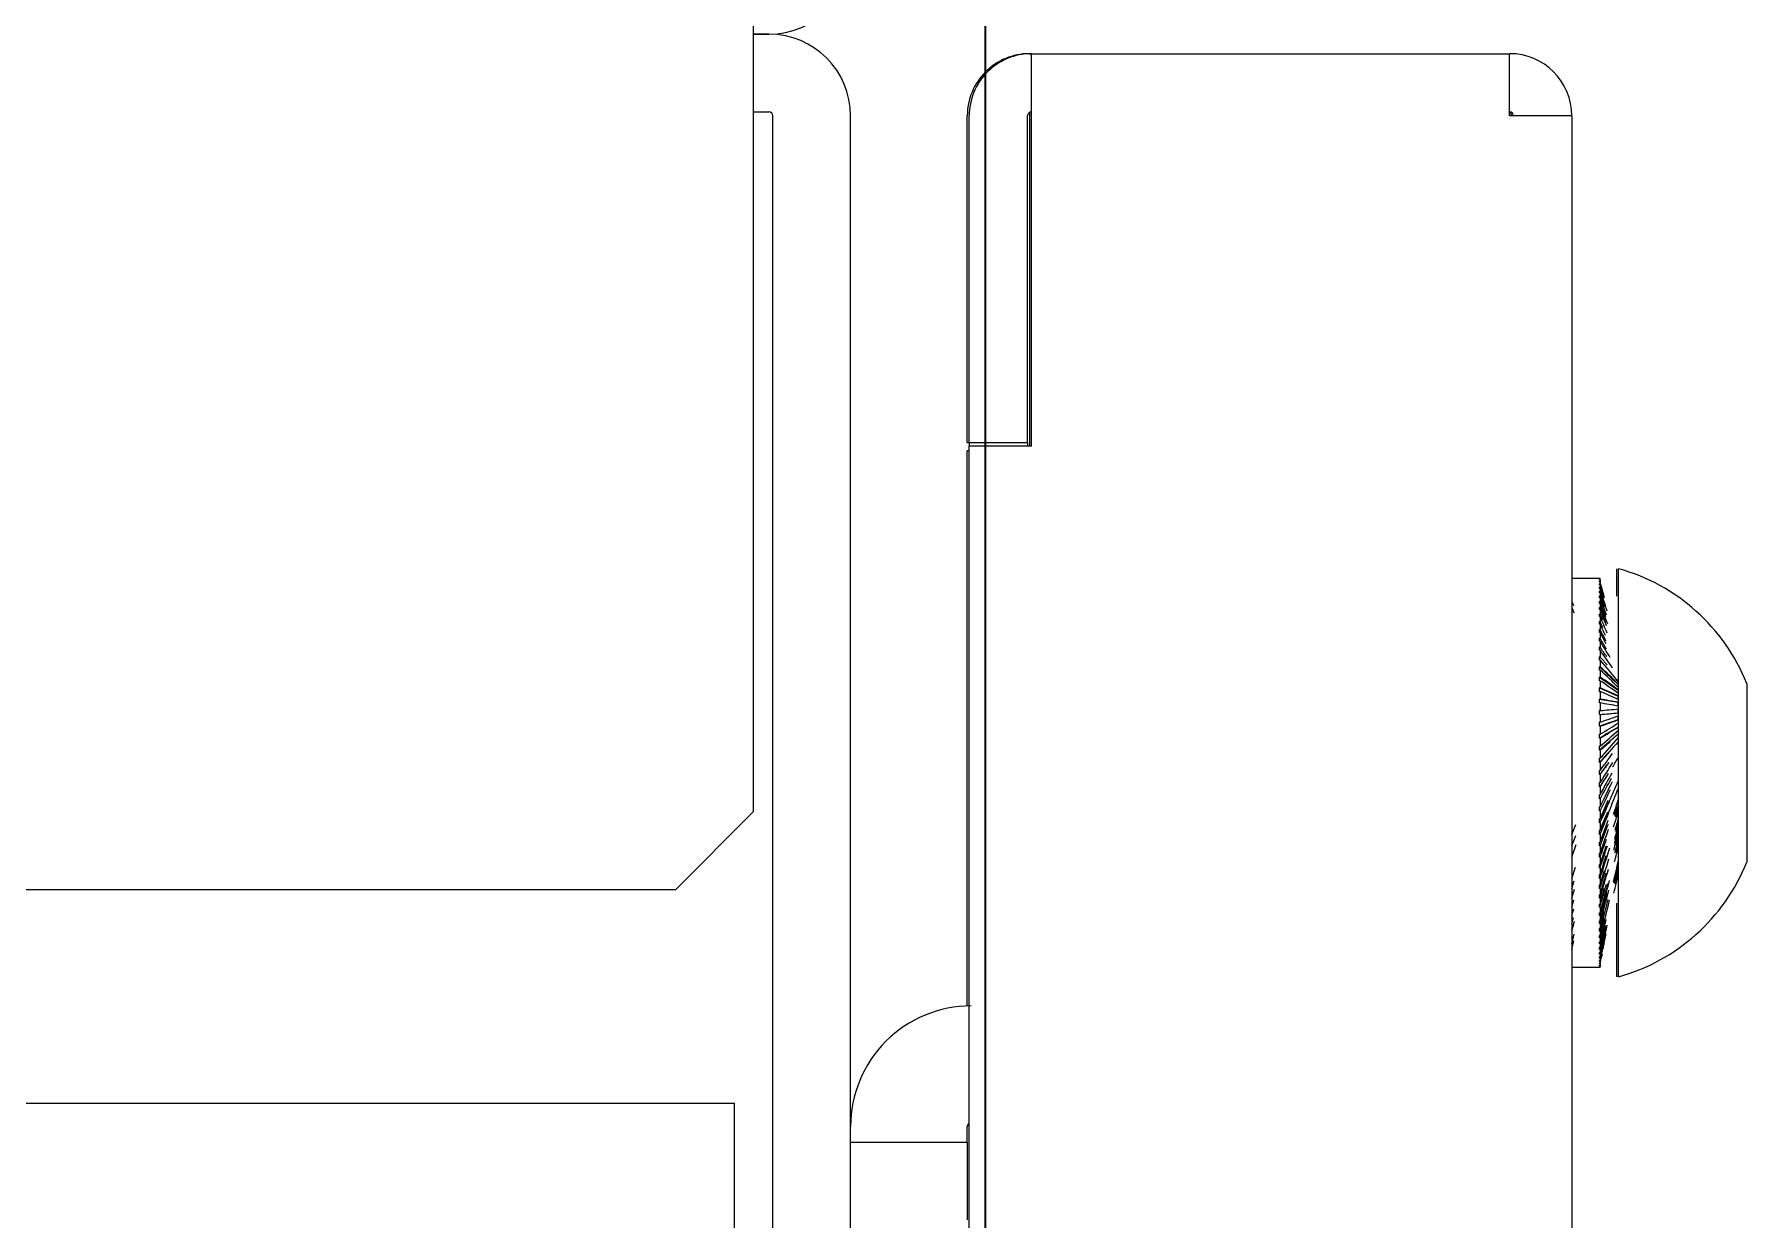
# Model space of a CAD drawing. Header units: millimetres. Extents: x -18178 to 96133, y -22425 to 61598.
# Drawn here: x 42420.54 to 42464.59, y 51366.14 to 51396.64 of the extents above; entities that cross this region are included whole.
import ezdxf

# ---------------------------------------------------------------- set-up
doc = ezdxf.new("R2010")
doc.units = ezdxf.units.MM
for name, color, linetype in [('10H46910P0610B', 7, 'Continuous'), ('10H46911P06B', 7, 'Continuous'), ('EAE-UPS PANEL-VERTV.', 7, 'Continuous'), ('MA1129FE', 7, 'Continuous'), ('MA1130FE', 7, 'Continuous'), ('MA1146FE', 7, 'Continuous'), ('MA1369FE', 7, 'Continuous'), ('MA1370FE', 7, 'Continuous'), ('MA1387FE', 7, 'Continuous'), ('NEW_TOP_PLATE_AL', 7, 'Continuous'), ('RG0982FE', 7, 'Continuous'), ('RG1037FE', 7, 'Continuous'), ('RG1072FE', 7, 'Continuous'), ('SALDATURA_5X5_SP', 7, 'Continuous')]:
    doc.layers.add(name, color=color, linetype=linetype)
doc.layers.add('E-ELEC-EQPM', color=7, linetype='Continuous', lineweight=35)

# ---------------------------------------------------------------- blocks, each defined once
blk = doc.blocks.new('A$Ccc32f15b')
at = {"layer": '10H46910P0610B', "color": 7, "linetype": 'Continuous'}
for p, q in [((95.655, 45.2275), (95.7118, 45.2275)), ((95.7118, 45.2275), (95.7132, 45.2275)), ((95.7132, 45.2275), (95.8268, 45.2275)), ((95.8268, 45.2275), (95.8282, 45.2275)), ((95.8282, 45.2275), (95.885, 45.2275)), ((96.0325, 45.0625), (95.5075, 45.0625)), ((95.5075, 45.06), (95.5428, 45.06)), ((95.9378, 45.06), (96.0325, 45.06)), ((95.62, 45.0026), (95.62, 45.0025)), ((95.6507, 45.0026), (95.6507, 45.0025)), ((95.8893, 45.0026), (95.8893, 45.0025)), ((95.92, 45.0025), (95.92, 45.0026))]:
    blk.add_line(p, q, dxfattribs=at)
for centre, start, end in [((95.7484, 44.9956), 111.9331, 164.4773), ((95.7916, 44.9956), 15.5227, 68.0669)]:
    blk.add_arc(centre, 0.25, start, end, dxfattribs=at)
at = {"layer": '10H46911P06B', "color": 7, "linetype": 'Continuous'}
for p, q in [((95.5365, 45.0383), (95.5459, 45.0413)), ((95.5426, 45.0383), (95.567, 45.0465)), ((95.6336, 45.0383), (95.6563, 45.0621)), ((95.647, 45.0383), (95.6636, 45.0621)), ((95.6534, 45.0621), (95.6494, 45.0621)), ((95.6609, 45.0383), (95.6713, 45.0621)), ((95.676, 45.0621), (95.6713, 45.0621)), ((95.6752, 45.0383), (95.6794, 45.0621)), ((95.6843, 45.0621), (95.6794, 45.0621)), ((95.6929, 45.0621), (95.6879, 45.0621)), ((95.695, 45.0383), (95.6929, 45.0621)), ((95.7019, 45.0621), (95.6966, 45.0621)), ((95.8194, 45.0621), (95.8139, 45.0621)), ((95.8289, 45.0621), (95.8234, 45.0621)), ((95.8381, 45.0621), (95.8328, 45.0621)), ((95.8471, 45.0621), (95.8419, 45.0621)), ((95.8557, 45.0621), (95.8507, 45.0621)), ((95.864, 45.0621), (95.8593, 45.0621)), ((95.8933, 45.0621), (95.8895, 45.0621)), ((95.52, 45.0388), (95.5203, 45.0388)), ((95.52, 45.0388), (95.52, 45.0383)), ((95.52, 45.0383), (95.52, 45.0031)), ((95.52, 45.0358), (95.52, 45.0358)), ((95.5203, 45.0388), (95.5203, 45.0383)), ((95.5203, 45.0383), (95.5207, 45.0384)), ((95.5207, 45.0383), (95.5203, 45.0383)), ((95.5207, 45.0388), (95.5216, 45.0388)), ((95.5207, 45.0388), (95.5207, 45.0383)), ((95.5216, 45.0388), (95.5216, 45.0383)), ((95.5216, 45.0383), (95.5223, 45.0385)), ((95.5223, 45.0383), (95.5216, 45.0383)), ((95.5223, 45.0388), (95.5239, 45.0388)), ((95.5223, 45.0388), (95.5223, 45.0383)), ((95.5239, 45.0388), (95.5239, 45.0383)), ((95.5239, 45.0383), (95.5249, 45.0386)), ((95.5249, 45.0383), (95.5239, 45.0383)), ((95.5249, 45.0388), (95.5271, 45.0388)), ((95.5249, 45.0388), (95.5249, 45.0383)), ((95.5271, 45.0388), (95.5271, 45.0383)), ((95.5271, 45.0383), (95.5284, 45.0387)), ((95.5284, 45.0383), (95.5271, 45.0383)), ((95.5284, 45.0388), (95.5313, 45.0388)), ((95.5284, 45.0388), (95.5284, 45.0383)), ((95.5313, 45.0383), (95.533, 45.0388)), ((95.5313, 45.0388), (95.5313, 45.0383)), ((95.533, 45.0383), (95.5313, 45.0383)), ((95.533, 45.0388), (95.5365, 45.0388)), ((95.533, 45.0388), (95.533, 45.0383)), ((95.5365, 45.0388), (95.5365, 45.0383)), ((95.5384, 45.0383), (95.5365, 45.0383)), ((95.5384, 45.0388), (95.5426, 45.0388)), ((95.5384, 45.0388), (95.5384, 45.0383)), ((95.5426, 45.0388), (95.5426, 45.0383)), ((95.5448, 45.0383), (95.5426, 45.0383)), ((95.5448, 45.0388), (95.5495, 45.0388)), ((95.5448, 45.0388), (95.5448, 45.0383)), ((95.5495, 45.0388), (95.5495, 45.0383)), ((95.5521, 45.0383), (95.5495, 45.0383)), ((95.5521, 45.0388), (95.5574, 45.0388)), ((95.5521, 45.0388), (95.5521, 45.0383)), ((95.5574, 45.0388), (95.5574, 45.0383)), ((95.5602, 45.0383), (95.5574, 45.0383)), ((95.5602, 45.0388), (95.566, 45.0388)), ((95.5602, 45.0388), (95.5602, 45.0383)), ((95.566, 45.0388), (95.566, 45.0383)), ((95.5691, 45.0383), (95.566, 45.0383)), ((95.5691, 45.0388), (95.5755, 45.0388)), ((95.5691, 45.0388), (95.5691, 45.0383)), ((95.5755, 45.0388), (95.5755, 45.0383)), ((95.5789, 45.0383), (95.5755, 45.0383)), ((95.5789, 45.0388), (95.5857, 45.0388)), ((95.5789, 45.0388), (95.5789, 45.0383)), ((95.5857, 45.0388), (95.5857, 45.0383)), ((95.5894, 45.0383), (95.5857, 45.0383)), ((95.5894, 45.0388), (95.5967, 45.0388)), ((95.5894, 45.0388), (95.5894, 45.0383)), ((95.5967, 45.0388), (95.5967, 45.0383)), ((95.6006, 45.0383), (95.5967, 45.0383)), ((95.6006, 45.0388), (95.6084, 45.0388)), ((95.6006, 45.0388), (95.6006, 45.0383)), ((95.6084, 45.0388), (95.6084, 45.0383)), ((95.6125, 45.0383), (95.6084, 45.0383)), ((95.6125, 45.0388), (95.6207, 45.0388)), ((95.6125, 45.0388), (95.6125, 45.0383)), ((95.6207, 45.0388), (95.6207, 45.0383)), ((95.625, 45.0383), (95.6207, 45.0383)), ((95.625, 45.0388), (95.6336, 45.0388)), ((95.625, 45.0388), (95.625, 45.0383)), ((95.6336, 45.0388), (95.6336, 45.0383)), ((95.638, 45.0383), (95.6336, 45.0383)), ((95.638, 45.0388), (95.647, 45.0388)), ((95.638, 45.0388), (95.638, 45.0383)), ((95.647, 45.0388), (95.647, 45.0383)), ((95.6516, 45.0383), (95.647, 45.0383)), ((95.6516, 45.0388), (95.6609, 45.0388)), ((95.6516, 45.0388), (95.6516, 45.0383)), ((95.6609, 45.0388), (95.6609, 45.0383)), ((95.6657, 45.0383), (95.6609, 45.0383)), ((95.6657, 45.0388), (95.6752, 45.0388)), ((95.6657, 45.0388), (95.6657, 45.0383)), ((95.6752, 45.0388), (95.6752, 45.0383)), ((95.6802, 45.0383), (95.6752, 45.0383)), ((95.6802, 45.0388), (95.6899, 45.0388)), ((95.6802, 45.0388), (95.6802, 45.0383)), ((95.6899, 45.0388), (95.6899, 45.0383)), ((95.695, 45.0383), (95.6899, 45.0383)), ((95.695, 45.0388), (95.705, 45.0388)), ((95.695, 45.0388), (95.695, 45.0383)), ((95.705, 45.0388), (95.705, 45.0383)), ((95.7101, 45.0383), (95.705, 45.0383)), ((95.7101, 45.0388), (95.7203, 45.0388)), ((95.7101, 45.0388), (95.7101, 45.0383)), ((95.7203, 45.0388), (95.7203, 45.0383)), ((95.7255, 45.0383), (95.7203, 45.0383)), ((95.7255, 45.0388), (95.7357, 45.0388)), ((95.7255, 45.0388), (95.7255, 45.0383)), ((95.7357, 45.0388), (95.7357, 45.0383)), ((95.741, 45.0383), (95.7357, 45.0383)), ((95.741, 45.0388), (95.7514, 45.0388)), ((95.741, 45.0388), (95.741, 45.0383)), ((95.7514, 45.0388), (95.7514, 45.0383)), ((95.7566, 45.0383), (95.7514, 45.0383)), ((95.7566, 45.0388), (95.767, 45.0388)), ((95.7566, 45.0388), (95.7566, 45.0383)), ((95.767, 45.0388), (95.767, 45.0383)), ((95.7723, 45.0383), (95.767, 45.0383)), ((95.7723, 45.0388), (95.7827, 45.0388)), ((95.7723, 45.0388), (95.7723, 45.0383)), ((95.7827, 45.0388), (95.7827, 45.0383)), ((95.788, 45.0383), (95.7827, 45.0383)), ((95.788, 45.0388), (95.7984, 45.0388)), ((95.788, 45.0388), (95.788, 45.0383)), ((95.7984, 45.0388), (95.7984, 45.0383)), ((95.8037, 45.0383), (95.7984, 45.0383)), ((95.8037, 45.0388), (95.8139, 45.0388)), ((95.8037, 45.0388), (95.8037, 45.0383)), ((95.8139, 45.0388), (95.8139, 45.0383)), ((95.8191, 45.0383), (95.8139, 45.0383)), ((95.8191, 45.0388), (95.8293, 45.0388)), ((95.8191, 45.0388), (95.8191, 45.0383)), ((95.8293, 45.0388), (95.8293, 45.0383)), ((95.8344, 45.0383), (95.8293, 45.0383)), ((95.8344, 45.0388), (95.8444, 45.0388)), ((95.8344, 45.0388), (95.8344, 45.0383)), ((95.8444, 45.0388), (95.8444, 45.0383)), ((95.8495, 45.0383), (95.8444, 45.0383)), ((95.8495, 45.0388), (95.8593, 45.0388)), ((95.8495, 45.0388), (95.8495, 45.0383)), ((95.8593, 45.0388), (95.8593, 45.0383)), ((95.8642, 45.0383), (95.8593, 45.0383)), ((95.8642, 45.0388), (95.8738, 45.0388)), ((95.8642, 45.0388), (95.8642, 45.0383)), ((95.8738, 45.0388), (95.8738, 45.0383)), ((95.8786, 45.0383), (95.8738, 45.0383)), ((95.8786, 45.0388), (95.8878, 45.0388)), ((95.8786, 45.0388), (95.8786, 45.0383)), ((95.8878, 45.0388), (95.8878, 45.0383)), ((95.8925, 45.0383), (95.8878, 45.0383)), ((95.8925, 45.0388), (95.9015, 45.0388)), ((95.8925, 45.0388), (95.8925, 45.0383)), ((95.9015, 45.0388), (95.9015, 45.0383)), ((95.9059, 45.0383), (95.9015, 45.0383)), ((95.9059, 45.0388), (95.9145, 45.0388)), ((95.9059, 45.0388), (95.9059, 45.0383)), ((95.9145, 45.0388), (95.9145, 45.0383)), ((95.9188, 45.0383), (95.9145, 45.0383)), ((95.9188, 45.0388), (95.9271, 45.0388)), ((95.9188, 45.0388), (95.9188, 45.0383)), ((95.9271, 45.0388), (95.9271, 45.0383)), ((95.9312, 45.0383), (95.9271, 45.0383)), ((95.9312, 45.0388), (95.939, 45.0388)), ((95.9312, 45.0388), (95.9312, 45.0383)), ((95.939, 45.0388), (95.939, 45.0383)), ((95.9428, 45.0383), (95.939, 45.0383)), ((95.9428, 45.0388), (95.9502, 45.0388)), ((95.9428, 45.0388), (95.9428, 45.0383)), ((95.9502, 45.0388), (95.9502, 45.0383)), ((95.9538, 45.0383), (95.9502, 45.0383)), ((95.9538, 45.0388), (95.9607, 45.0388)), ((95.9538, 45.0388), (95.9538, 45.0383)), ((95.9607, 45.0388), (95.9607, 45.0383)), ((95.9641, 45.0383), (95.9607, 45.0383)), ((95.9641, 45.0388), (95.9705, 45.0388)), ((95.9641, 45.0388), (95.9641, 45.0383)), ((95.9705, 45.0388), (95.9705, 45.0383)), ((95.9736, 45.0383), (95.9705, 45.0383)), ((95.9736, 45.0388), (95.9795, 45.0388)), ((95.9736, 45.0388), (95.9736, 45.0383)), ((95.9795, 45.0388), (95.9795, 45.0383)), ((95.9823, 45.0383), (95.9795, 45.0383)), ((95.9823, 45.0388), (95.9876, 45.0388)), ((95.9823, 45.0388), (95.9823, 45.0383)), ((95.9876, 45.0388), (95.9876, 45.0383)), ((95.9902, 45.0383), (95.9876, 45.0383)), ((95.9902, 45.0388), (95.9949, 45.0388)), ((95.9902, 45.0388), (95.9902, 45.0383)), ((95.9949, 45.0388), (95.9949, 45.0383)), ((95.9972, 45.0383), (95.9949, 45.0383)), ((95.9972, 45.0388), (96.0013, 45.0388)), ((95.9972, 45.0388), (95.9972, 45.0383)), ((96.0013, 45.0388), (96.0013, 45.0383)), ((96.0033, 45.0383), (96.0013, 45.0383)), ((96.0033, 45.0388), (96.0068, 45.0388)), ((96.0033, 45.0388), (96.0033, 45.0383)), ((96.0068, 45.0388), (96.0068, 45.0383)), ((96.0085, 45.0383), (96.0068, 45.0383)), ((96.0085, 45.0388), (96.0114, 45.0388)), ((96.0085, 45.0388), (96.0085, 45.0383)), ((96.0114, 45.0388), (96.0114, 45.0383)), ((96.0127, 45.0383), (96.0114, 45.0383)), ((96.0127, 45.0388), (96.015, 45.0388)), ((96.0127, 45.0388), (96.0127, 45.0383)), ((96.015, 45.0388), (96.015, 45.0383)), ((96.016, 45.0383), (96.015, 45.0383)), ((96.016, 45.0388), (96.0176, 45.0388)), ((96.016, 45.0388), (96.016, 45.0383)), ((96.0176, 45.0388), (96.0176, 45.0383)), ((96.0183, 45.0383), (96.0176, 45.0383)), ((96.0183, 45.0388), (96.0193, 45.0388)), ((96.0183, 45.0388), (96.0183, 45.0383)), ((96.0193, 45.0388), (96.0193, 45.0383)), ((96.0196, 45.0383), (96.0193, 45.0383)), ((96.0196, 45.0388), (96.02, 45.0388)), ((96.0196, 45.0388), (96.0196, 45.0383)), ((96.02, 45.0388), (96.02, 45.0383)), ((96.02, 45.0388), (96.02, 45.0383)), ((96.02, 45.0383), (96.02, 45.0383)), ((96.02, 45.0031), (96.02, 45.0383)), ((95.52, 45.0031), (95.52, 45.0025)), ((95.52, 45.0031), (95.52, 45.0026)), ((95.52, 45.0031), (95.52, 45.0031)), ((95.52, 45.0026), (95.5203, 45.0026)), ((95.5203, 45.0031), (95.5203, 45.0026)), ((95.5207, 45.0031), (95.5203, 45.0031)), ((95.5207, 45.0031), (95.5207, 45.0026)), ((95.5207, 45.0026), (95.5216, 45.0026)), ((95.5216, 45.0031), (95.5216, 45.0026)), ((95.5223, 45.0031), (95.5216, 45.0031)), ((95.5223, 45.0031), (95.5223, 45.0026)), ((95.5223, 45.0026), (95.5239, 45.0026)), ((95.5239, 45.0031), (95.5239, 45.0026)), ((95.5249, 45.0031), (95.5239, 45.0031)), ((95.5249, 45.0031), (95.5249, 45.0026)), ((95.5249, 45.0026), (95.5271, 45.0026)), ((95.5271, 45.0031), (95.5271, 45.0026)), ((95.5284, 45.0031), (95.5271, 45.0031)), ((95.5284, 45.0031), (95.5284, 45.0026)), ((95.5284, 45.0026), (95.5313, 45.0026)), ((95.5313, 45.0031), (95.5313, 45.0026)), ((95.533, 45.0031), (95.5313, 45.0031)), ((95.533, 45.0031), (95.533, 45.0026)), ((95.533, 45.0026), (95.5365, 45.0026)), ((95.5365, 45.0031), (95.5365, 45.0026)), ((95.5384, 45.0031), (95.5365, 45.0031)), ((95.5384, 45.0031), (95.5384, 45.0026)), ((95.5384, 45.0026), (95.5426, 45.0026)), ((95.5426, 45.0031), (95.5426, 45.0026)), ((95.5448, 45.0031), (95.5426, 45.0031)), ((95.5448, 45.0031), (95.5448, 45.0026)), ((95.5448, 45.0026), (95.5495, 45.0026)), ((95.5495, 45.0026), (95.555, 45.0045)), ((95.5495, 45.0031), (95.5495, 45.0026)), ((95.5521, 45.0031), (95.5495, 45.0031)), ((95.5521, 45.0031), (95.5521, 45.0026)), ((95.5521, 45.0026), (95.5574, 45.0026)), ((95.5574, 45.0026), (95.5643, 45.0053)), ((95.5574, 45.0031), (95.5574, 45.0026)), ((95.5602, 45.0031), (95.5574, 45.0031)), ((95.5602, 45.0031), (95.5602, 45.0026)), ((95.5602, 45.0026), (95.566, 45.0026)), ((95.566, 45.0031), (95.566, 45.0026)), ((95.5691, 45.0031), (95.566, 45.0031)), ((95.5691, 45.0031), (95.5691, 45.0026)), ((95.5691, 45.0026), (95.5755, 45.0026)), ((95.5755, 45.0031), (95.5755, 45.0026)), ((95.5789, 45.0031), (95.5755, 45.0031)), ((95.5789, 45.0031), (95.5789, 45.0026)), ((95.5789, 45.0026), (95.5857, 45.0026)), ((95.5857, 45.0031), (95.5857, 45.0026)), ((95.5894, 45.0031), (95.5857, 45.0031)), ((95.5894, 45.0031), (95.5894, 45.0026)), ((95.5894, 45.0026), (95.5967, 45.0026)), ((95.5967, 45.0031), (95.5967, 45.0026)), ((95.6006, 45.0031), (95.5967, 45.0031)), ((95.6006, 45.0031), (95.6006, 45.0026)), ((95.6006, 45.0026), (95.6084, 45.0026)), ((95.6084, 45.0031), (95.6084, 45.0026)), ((95.6125, 45.0031), (95.6084, 45.0031)), ((95.6125, 45.0031), (95.6125, 45.0026)), ((95.6125, 45.0026), (95.6207, 45.0026)), ((95.6207, 45.0031), (95.6207, 45.0026)), ((95.625, 45.0031), (95.6207, 45.0031)), ((95.625, 45.0031), (95.625, 45.0026)), ((95.625, 45.0026), (95.6336, 45.0026)), ((95.6336, 45.0031), (95.6336, 45.0026)), ((95.638, 45.0031), (95.6336, 45.0031)), ((95.638, 45.0031), (95.638, 45.0026)), ((95.638, 45.0026), (95.647, 45.0026)), ((95.647, 45.0031), (95.647, 45.0026)), ((95.6516, 45.0031), (95.647, 45.0031)), ((95.6516, 45.0031), (95.6516, 45.0026)), ((95.6516, 45.0026), (95.6609, 45.0026)), ((95.6609, 45.0031), (95.6609, 45.0026)), ((95.6657, 45.0031), (95.6609, 45.0031)), ((95.6657, 45.0031), (95.6657, 45.0026)), ((95.6657, 45.0026), (95.6752, 45.0026)), ((95.6752, 45.0031), (95.6752, 45.0026)), ((95.6802, 45.0031), (95.6752, 45.0031)), ((95.6802, 45.0031), (95.6802, 45.0026)), ((95.6802, 45.0026), (95.6899, 45.0026)), ((95.6899, 45.0031), (95.6899, 45.0026)), ((95.695, 45.0031), (95.6899, 45.0031)), ((95.695, 45.0031), (95.695, 45.0026)), ((95.695, 45.0026), (95.705, 45.0026)), ((95.705, 45.0031), (95.705, 45.0026)), ((95.7101, 45.0031), (95.705, 45.0031)), ((95.7101, 45.0031), (95.7101, 45.0026)), ((95.7101, 45.0026), (95.7203, 45.0026)), ((95.7203, 45.0031), (95.7203, 45.0026)), ((95.7255, 45.0031), (95.7203, 45.0031)), ((95.7255, 45.0031), (95.7255, 45.0026)), ((95.7255, 45.0026), (95.7357, 45.0026)), ((95.7357, 45.0031), (95.7357, 45.0026)), ((95.741, 45.0031), (95.7357, 45.0031)), ((95.741, 45.0031), (95.741, 45.0026)), ((95.741, 45.0026), (95.7514, 45.0026)), ((95.7514, 45.0031), (95.7514, 45.0026)), ((95.7566, 45.0031), (95.7514, 45.0031)), ((95.7566, 45.0031), (95.7566, 45.0026)), ((95.7566, 45.0026), (95.767, 45.0026)), ((95.767, 45.0031), (95.767, 45.0026)), ((95.7723, 45.0031), (95.767, 45.0031)), ((95.7723, 45.0031), (95.7723, 45.0026)), ((95.7723, 45.0026), (95.7827, 45.0026)), ((95.7827, 45.0031), (95.7827, 45.0026)), ((95.788, 45.0031), (95.7827, 45.0031)), ((95.788, 45.0031), (95.788, 45.0026)), ((95.788, 45.0026), (95.7984, 45.0026)), ((95.7984, 45.0031), (95.7984, 45.0026)), ((95.8037, 45.0031), (95.7984, 45.0031)), ((95.8037, 45.0031), (95.8037, 45.0026)), ((95.8037, 45.0026), (95.8139, 45.0026)), ((95.8139, 45.0031), (95.8139, 45.0026)), ((95.8191, 45.0031), (95.8139, 45.0031)), ((95.8191, 45.0031), (95.8191, 45.0026)), ((95.8191, 45.0026), (95.8293, 45.0026)), ((95.8293, 45.0031), (95.8293, 45.0026)), ((95.8344, 45.0031), (95.8293, 45.0031)), ((95.8344, 45.0031), (95.8344, 45.0026)), ((95.8344, 45.0026), (95.8444, 45.0026)), ((95.8495, 45.0026), (95.8366, 45.0077)), ((95.8444, 45.0031), (95.8444, 45.0026)), ((95.8495, 45.0031), (95.8444, 45.0031)), ((95.8495, 45.0031), (95.8495, 45.0026)), ((95.8495, 45.0026), (95.8593, 45.0026)), ((95.8642, 45.0026), (95.8505, 45.0077)), ((95.8593, 45.0031), (95.8593, 45.0026)), ((95.8642, 45.0031), (95.8593, 45.0031)), ((95.8786, 45.0026), (95.8624, 45.0082)), ((95.8642, 45.0031), (95.8642, 45.0026)), ((95.8642, 45.0026), (95.8738, 45.0026)), ((95.8738, 45.0031), (95.8738, 45.0026)), ((95.8786, 45.0031), (95.8738, 45.0031)), ((95.8786, 45.0031), (95.8786, 45.0026)), ((95.8786, 45.0026), (95.8878, 45.0026)), ((95.8878, 45.0031), (95.8878, 45.0026)), ((95.8925, 45.0031), (95.8878, 45.0031)), ((95.9059, 45.0026), (95.8914, 45.0071)), ((95.8925, 45.0031), (95.8925, 45.0026)), ((95.8925, 45.0026), (95.9015, 45.0026)), ((95.9015, 45.0031), (95.9015, 45.0026)), ((95.9059, 45.0031), (95.9015, 45.0031)), ((95.9059, 45.0031), (95.9059, 45.0026)), ((95.9059, 45.0026), (95.9145, 45.0026)), ((95.9188, 45.0026), (95.9089, 45.0055)), ((95.9145, 45.0031), (95.9145, 45.0026)), ((95.9188, 45.0031), (95.9145, 45.0031)), ((95.9188, 45.0031), (95.9188, 45.0026)), ((95.9188, 45.0026), (95.9271, 45.0026)), ((95.9312, 45.0026), (95.9198, 45.0058)), ((95.9271, 45.0031), (95.9271, 45.0026)), ((95.9312, 45.0031), (95.9271, 45.0031)), ((95.9312, 45.0031), (95.9312, 45.0026)), ((95.9312, 45.0026), (95.939, 45.0026)), ((95.9428, 45.0026), (95.9336, 45.0051)), ((95.939, 45.0031), (95.939, 45.0026)), ((95.9428, 45.0031), (95.939, 45.0031)), ((95.9428, 45.0031), (95.9428, 45.0026)), ((95.9428, 45.0026), (95.9502, 45.0026)), ((95.9538, 45.0026), (95.9451, 45.0049)), ((95.9502, 45.0031), (95.9502, 45.0026)), ((95.9538, 45.0031), (95.9502, 45.0031)), ((95.9538, 45.0031), (95.9538, 45.0026)), ((95.9538, 45.0026), (95.9607, 45.0026)), ((95.9641, 45.0026), (95.956, 45.0047)), ((95.9607, 45.0031), (95.9607, 45.0026)), ((95.9641, 45.0031), (95.9607, 45.0031)), ((95.9736, 45.0026), (95.961, 45.0058)), ((95.9641, 45.0031), (95.9641, 45.0026)), ((95.9641, 45.0026), (95.9705, 45.0026)), ((95.9705, 45.0031), (95.9705, 45.0026)), ((95.9736, 45.0031), (95.9705, 45.0031)), ((95.9736, 45.0031), (95.9736, 45.0026)), ((95.9736, 45.0026), (95.9795, 45.0026)), ((95.9902, 45.0026), (95.9775, 45.0057)), ((95.9795, 45.0031), (95.9795, 45.0026)), ((95.9823, 45.0031), (95.9795, 45.0031)), ((95.9823, 45.0031), (95.9823, 45.0026)), ((95.9823, 45.0026), (95.9876, 45.0026)), ((95.9972, 45.0026), (95.986, 45.0053)), ((95.9876, 45.0031), (95.9876, 45.0026)), ((95.9902, 45.0031), (95.9876, 45.0031)), ((95.9902, 45.0031), (95.9902, 45.0026)), ((95.9902, 45.0026), (95.9949, 45.0026)), ((95.9949, 45.0031), (95.9949, 45.0026)), ((95.9972, 45.0031), (95.9949, 45.0031)), ((95.9972, 45.0031), (95.9972, 45.0026)), ((95.9972, 45.0026), (96.0013, 45.0026)), ((96.0013, 45.0031), (96.0013, 45.0026)), ((96.0033, 45.0031), (96.0013, 45.0031)), ((96.0033, 45.0031), (96.0033, 45.0026)), ((96.0033, 45.0026), (96.0068, 45.0026)), ((96.0068, 45.0031), (96.0068, 45.0026)), ((96.0085, 45.0031), (96.0068, 45.0031)), ((96.0085, 45.0031), (96.0085, 45.0026)), ((96.0085, 45.0026), (96.0114, 45.0026)), ((96.0114, 45.0031), (96.0114, 45.0026)), ((96.0127, 45.0031), (96.0114, 45.0031)), ((96.0127, 45.0031), (96.0127, 45.0026)), ((96.0127, 45.0026), (96.015, 45.0026)), ((96.015, 45.0031), (96.015, 45.0026)), ((96.016, 45.0031), (96.015, 45.0031)), ((96.016, 45.0031), (96.016, 45.0026)), ((96.016, 45.0026), (96.0176, 45.0026)), ((96.0176, 45.0031), (96.0176, 45.0026)), ((96.0183, 45.0031), (96.0176, 45.0031)), ((96.0183, 45.0031), (96.0183, 45.0026)), ((96.0183, 45.0026), (96.0193, 45.0026)), ((96.0193, 45.0031), (96.0193, 45.0026)), ((96.0196, 45.0031), (96.0193, 45.0031)), ((96.0196, 45.0031), (96.0196, 45.0026)), ((96.0196, 45.0026), (96.02, 45.0026)), ((96.02, 45.0025), (96.02, 45.0031)), ((96.02, 45.0031), (96.02, 45.0026)), ((96.02, 45.0031), (96.02, 45.0026)), ((96.02, 45.0031), (96.02, 45.0031))]:
    blk.add_line(p, q, dxfattribs=at)
for centre, radius, start, end in [((96.173, 44.4134), 0.8316, 128.6748, 131.2284), ((96.098, 44.6179), 0.6268, 134.8061, 137.8148), ((96.1754, 44.5544), 0.7235, 135.3799, 137.9707), ((96.1371, 44.7146), 0.5877, 143.6837, 146.513), ((96.2216, 44.6637), 0.6823, 144.2271, 146.6539), ((96.2814, 44.7816), 0.6717, 155.2734, 157.4891), ((96.3914, 44.7396), 0.785, 155.7023, 157.5944), ((97.0052, 44.8181), 1.3481, 169.5503, 170.5771), ((97.2426, 44.7808), 1.5836, 169.7503, 170.6241), ((93.0934, 44.8233), 2.6055, 4.7442, 5.2695), ((92.6422, 44.7867), 3.0632, 4.7203, 5.1671), ((94.9767, 44.7972), 0.7673, 18.3513, 20.2342), ((94.8569, 44.7572), 0.8985, 18.2632, 19.8689), ((95.205, 44.7403), 0.5955, 30.088, 32.7716), ((95.1251, 44.6928), 0.6929, 29.9564, 32.2548), ((95.2685, 44.6533), 0.6057, 39.5239, 42.5075), ((95.282, 44.5377), 0.6865, 46.8713, 49.8609), ((95.1838, 44.114), 1.1047, 58.4072, 59.1686), ((95.0974, 42.8802), 2.2939, 71.5477, 72.0563), ((94.9925, 42.5894), 2.6048, 71.359, 71.7128), ((95.0725, 42.631), 2.5421, 72.7386, 73.0447), ((94.9623, 42.3075), 2.8853, 72.2981, 72.7176), ((94.934, 42.0294), 3.1625, 73.2788, 73.5626), ((95.0282, 42.1462), 3.0253, 74.3228, 74.5756), ((94.908, 41.7593), 3.4317, 73.9753, 74.2746), ((95.0091, 41.9183), 3.2527, 74.8224, 75.165), ((94.8846, 41.5016), 3.6888, 74.514, 74.8744), ((94.9924, 41.705), 3.4656, 75.4477, 75.6598), ((94.8638, 41.2603), 3.9295, 75.1177, 75.378), ((94.9781, 41.5095), 3.6608, 75.8729, 76.0722), ((94.8458, 41.0393), 4.1502, 75.5081, 75.7977), ((94.951, 41.0594), 4.1102, 76.5083, 76.9007), ((94.8103, 40.5303), 4.6584, 76.3263, 76.6413), ((94.9475, 40.9627), 4.2067, 76.8537, 77.0601), ((94.8049, 40.421), 4.7675, 76.5683, 76.8037), ((94.9467, 40.8956), 4.2737, 76.9298, 77.1674), ((94.8028, 40.3451), 4.8433, 76.6067, 76.9129), ((96.4517, 41.8454), 3.3254, 105.9935, 106.2012), ((96.5827, 41.4192), 3.771, 105.9782, 106.2906), ((96.4244, 42.0689), 3.1025, 106.5553, 106.8097), ((96.5515, 41.6719), 3.519, 106.6091, 106.902), ((96.3952, 42.3045), 2.8676, 107.3159, 107.5319), ((96.5182, 41.9383), 3.2533, 107.0934, 107.6276), ((96.3643, 42.5485), 2.6243, 108.1293, 108.3877), ((96.4828, 42.2142), 2.9783, 108.1079, 108.4874), ((96.3321, 42.797), 2.3767, 109.0942, 109.4029), ((96.2989, 43.0463), 2.1288, 110.0454, 110.6109), ((96.4076, 42.7772), 2.418, 110.0395, 110.7203), ((96.265, 43.2922), 1.8845, 111.4179, 112.056), ((96.3685, 43.0553), 2.1419, 111.5734, 112.1713), ((96.2309, 43.531), 1.6479, 113.4984, 113.7973), ((96.3291, 43.3254), 1.8744, 113.2043, 113.9192), ((96.1974, 43.7589), 1.4229, 115.5587, 115.9144), ((96.2903, 43.5831), 1.6203, 115.4726, 116.0438), ((96.1652, 43.9723), 1.2137, 117.739, 118.517), ((96.253, 43.8244), 1.3839, 117.9771, 118.6545), ((96.1359, 44.1678), 1.0243, 120.8663, 121.7568), ((96.2189, 44.0455), 1.1701, 120.6961, 121.9025), ((96.1115, 44.3423), 0.8592, 124.8277, 125.8446), ((96.1907, 44.2428), 0.9839, 124.3674, 125.9978), ((96.0962, 44.4932), 0.7237, 129.9264, 131.0705), ((101.2097, 46.9524), 5.8232, 198.94218, 199.18992), ((99.5592, 47.3677), 4.4859, 210.9281, 211.2831), ((99.1677, 48.0016), 4.5303, 220.4558, 220.8525), ((95.1995, 44.5945), 0.7004, 39.3711, 40.7571), ((99.1592, 48.8442), 5.1051, 227.8034, 228.2026), ((95.215, 44.4638), 0.7899, 46.713, 48.0336), ((95.2743, 44.3954), 0.8104, 52.5569, 54.4622), ((95.2563, 44.2285), 0.9664, 56.9874, 58.8051), ((95.2056, 44.3028), 0.9289, 52.4016, 53.5955), ((99.3135, 49.8822), 6.0002, 233.67537, 233.83121), ((95.2327, 44.0396), 1.1482, 60.4829, 62.087), ((95.1838, 44.114), 1.1047, 56.839, 57.8968), ((95.1555, 43.9005), 1.3099, 60.3426, 61.6776), ((100.4314, 55.6197), 11.5368, 246.223, 246.51786), ((95.2063, 43.8318), 1.3513, 63.2784, 64.8147), ((100.7401, 57.3372), 13.2356, 248.03787, 248.31498), ((95.1238, 43.6655), 1.5393, 63.1464, 64.2879), ((95.1787, 43.6084), 1.5714, 65.5435, 66.4999), ((95.0907, 43.4128), 1.788, 65.4191, 66.4015), ((95.151, 43.3728), 1.8045, 67.3999, 68.2364), ((95.0572, 43.1464), 2.0515, 67.2825, 68.1339), ((95.1237, 43.1288), 2.0467, 68.9363, 69.777), ((95.0243, 42.8705), 2.3253, 68.825, 69.5681), ((95.0974, 42.8802), 2.2939, 70.2178, 71.0385), ((94.9925, 42.5894), 2.6048, 70.112, 70.6528), ((94.9623, 42.3075), 2.8853, 71.192, 71.7928), ((95.0725, 42.631), 2.5421, 71.2931, 71.8637), ((94.934, 42.0294), 3.1625, 72.1019, 72.8482), ((95.0494, 42.385), 2.7872, 72.1988, 72.7411), ((94.908, 41.7593), 3.4317, 72.8697, 73.5367), ((94.8846, 41.5016), 3.6888, 73.5172, 74.1154), ((95.0282, 42.1462), 3.0253, 72.9631, 73.3367), ((95.0091, 41.9183), 3.2527, 73.6075, 74.1212), ((94.8458, 41.0393), 4.1502, 74.5153, 75.1631), ((94.9781, 41.5095), 3.6608, 74.6008, 75.2175), ((94.8638, 41.2603), 3.9295, 74.0613, 74.5066), ((94.9924, 41.705), 3.4656, 74.1491, 74.499), ((94.8309, 40.8419), 4.3472, 74.8894, 75.4755), ((94.9664, 41.3349), 3.835, 74.973, 75.5293), ((94.819, 40.6713), 4.5175, 75.1917, 75.7221), ((94.8103, 40.5303), 4.6584, 75.4285, 76.0406), ((94.9574, 41.1841), 3.9856, 75.2739, 75.6009), ((94.951, 41.0594), 4.1102, 75.5094, 75.8316), ((94.8049, 40.421), 4.7675, 75.6043, 75.9935), ((103.2734, 74.9084), 30.7453, 256.23747, 256.29698), ((94.9475, 40.9627), 4.2067, 75.6844, 76.0443), ((94.8039, 40.3039), 4.8845, 75.7858, 76.2356), ((94.8028, 40.3451), 4.8433, 75.7227, 76.0943), ((94.9467, 40.8956), 4.2737, 75.8022, 76.1232), ((94.8084, 40.298), 4.8904, 75.7948, 76.1742), ((94.9488, 40.8592), 4.3101, 75.865, 76.1798), ((94.9537, 40.854), 4.3153, 75.8739, 76.2147), ((94.9613, 40.88), 4.2893, 75.8292, 76.1447), ((94.9717, 40.937), 4.2324, 75.7299, 75.895), ((103.3362, 75.3975), 31.2337, 256.39547, 256.41008), ((103.3725, 75.6632), 31.499, 256.46669, 256.47035), ((103.3819, 75.7013), 31.5371, 256.47586, 256.47893), ((103.3646, 75.5112), 31.3472, 256.43347, 256.43596), ((103.3207, 75.0959), 30.9325, 256.33875, 256.34066), ((103.2502, 74.4619), 30.2994, 256.18991, 256.19122), ((103.1538, 73.6194), 29.458, 255.98411, 255.98479)]:
    blk.add_arc(centre, radius, start, end, dxfattribs=at)
at = {"layer": 'MA1129FE', "color": 7, "linetype": 'Continuous'}
for p, q in [((94.845, 44.305), (94.845, 44.3075)), ((94.9207, 44.305), (95.3498, 44.305)), ((95.345, 44.225), (95.345, 44.2275)), ((95.3559, 44.2275), (95.3559, 44.225)), ((95.345, 44.225), (94.925, 44.225)), ((96.0701, 44.225), (95.3559, 44.225))]:
    blk.add_line(p, q, dxfattribs=at)
for centre, radius, start, end in [((94.925, 44.92), 0.005, 90, 150), ((94.925, 44.305), 0.08, 180, 270)]:
    blk.add_arc(centre, radius, start, end, dxfattribs=at)
at = {"layer": 'MA1130FE', "color": 7, "linetype": 'Continuous'}
for p, q in [((94.925, 45.0025), (132.215, 45.0025)), ((94.925, 45.0025), (94.925, 44.9225)), ((94.845, 44.3075), (94.845, 44.9225)), ((94.925, 44.9225), (94.845, 44.9225)), ((95.3498, 44.3075), (94.845, 44.3075)), ((95.345, 44.3025), (94.925, 44.3025)), ((95.345, 44.2275), (95.345, 44.3025)), ((95.3498, 44.3075), (95.3498, 44.2275)), ((95.345, 44.2275), (94.925, 44.2275)), ((131.7901, 44.2275), (95.3498, 44.2275))]:
    blk.add_line(p, q, dxfattribs=at)
for centre, radius, start, end in [((94.925, 44.9225), 0.08, 90, 180), ((94.925, 44.9225), 0.005, 90, 180), ((94.925, 44.3075), 0.08, 180, 270), ((94.925, 44.3075), 0.005, 180, 270)]:
    blk.add_arc(centre, radius, start, end, dxfattribs=at)
at = {"layer": 'MA1146FE', "color": 7, "linetype": 'Continuous'}
for p, q in [((96.245, 44.225), (96.345, 44.225)), ((96.245, 44.075), (96.245, 44.225))]:
    blk.add_line(p, q, dxfattribs=at)
at = {"layer": 'MA1369FE', "color": 7, "linetype": 'Continuous'}
for p, q in [((94.92, 44.075), (94.9199, 44.0749)), ((94.8201, 43.9751), (94.82, 43.975))]:
    blk.add_line(p, q, dxfattribs=at)
at = {"layer": 'MA1370FE', "color": 7, "linetype": 'Continuous'}
for p, q in [((97.215, 44.075), (94.925, 44.075)), ((94.82, 43.95), (94.82, 43.97)), ((94.92, 43.95), (94.92, 43.97)), ((97.215, 43.975), (94.925, 43.975))]:
    blk.add_line(p, q, dxfattribs=at)
for radius in [0.105, 0.005]:
    blk.add_arc((94.925, 43.97), radius, 90, 180, dxfattribs=at)
at = {"layer": 'MA1387FE', "color": 7, "linetype": 'Continuous'}
blk.add_line((96.245, 44.225), (96.225, 44.225), dxfattribs=at)
for radius, start in [(0.155, 180), (0.005, 210)]:
    blk.add_arc((96.225, 44.23), radius, start, 270, dxfattribs=at)
at = {"layer": 'NEW_TOP_PLATE_AL', "color": 7, "linetype": 'Continuous'}
for p, q in [((96.195, 43.9251), (130.865, 43.9251)), ((96.195, 33.9), (96.195, 43.9251))]:
    blk.add_line(p, q, dxfattribs=at)
at = {"layer": 'RG0982FE', "color": 7, "linetype": 'Continuous'}
blk.add_line((94.82, 43.97), (94.82, 43.95), dxfattribs=at)
blk.add_arc((94.715, 43.97), 0.105, 0, 90, dxfattribs=at)
at = {"layer": 'RG1037FE', "color": 7, "linetype": 'Continuous'}
for p, q in [((95.82, 43.95), (92.57, 43.95)), ((95.92, 43.85), (95.82, 43.95)), ((95.92, 34.3), (95.92, 43.85))]:
    blk.add_line(p, q, dxfattribs=at)
at = {"layer": 'RG1072FE', "color": 7, "linetype": 'Continuous'}
blk.add_line((94.82, 43.975), (94.8199, 43.9751), dxfattribs=at)
at = {"layer": 'SALDATURA_5X5_SP', "color": 7, "linetype": 'Continuous'}
for p, q in [((95.345, 44.3025), (95.3498, 44.3025)), ((95.345, 44.2275), (95.3498, 44.2275))]:
    blk.add_line(p, q, dxfattribs=at)
blk = doc.blocks.new('ups-panel')
at = {"layer": 'EAE-UPS PANEL-VERTV.', "xscale": 20, "yscale": 20, "zscale": 20}
blk.add_blockref('A$Ccc32f15b', (5.1, -450.025, 1985.5), dxfattribs=at)

msp = doc.modelspace()

# ---------------------------------------------------------------- linework, layer by layer
at = {"layer": 'E-ELEC-EQPM'}
msp.add_lwpolyline([(41530.00043, 52699.1355), (42445.00043, 52699.1355), (42445.00043, 50045.1355), (41530.00043, 50045.1355)], close=True, dxfattribs=at)

# ---------------------------------------------------------------- block references
at = {"layer": 'EAE-UPS PANEL-VERTV.', "rotation": 270}
msp.add_blockref('ups-panel', (42010.0646, 53298.13576), dxfattribs=at)

doc.saveas('drawing.dxf')
